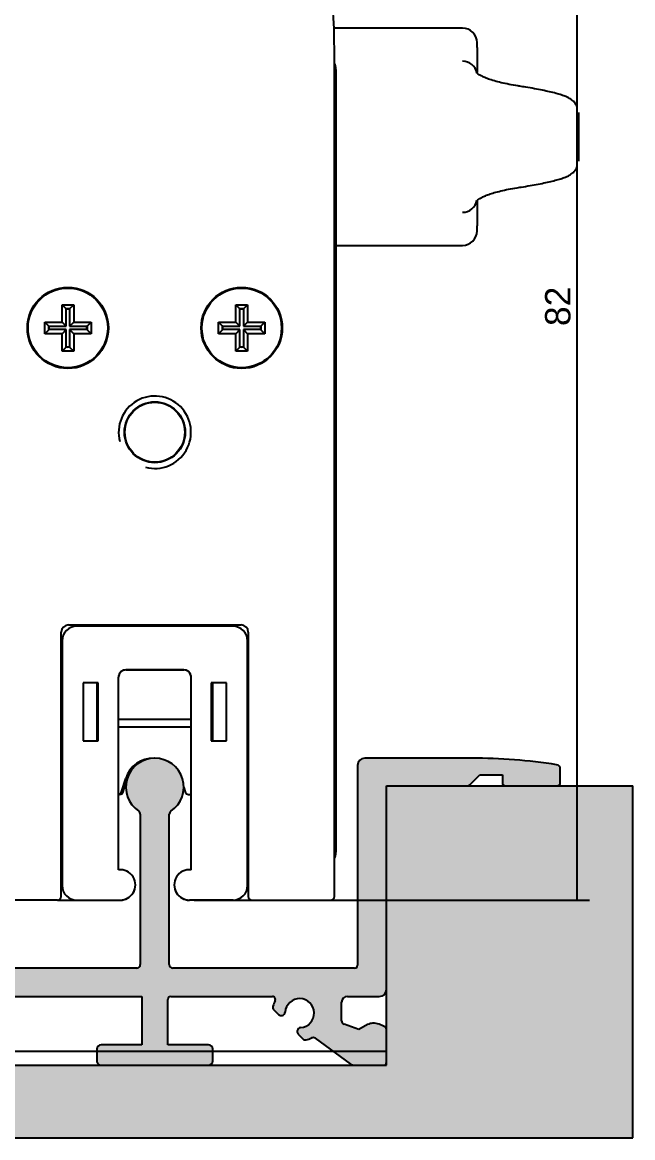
# Model space of a CAD drawing. Header units: millimetres. Extents: x -152 to 557, y 15 to 288.
# Drawn here: x 99 to 141.2, y 18.8 to 95.8 of the extents above; entities that cross this region are included whole.
import ezdxf
from ezdxf.enums import TextEntityAlignment as Align

# ---------------------------------------------------------------- set-up
doc = ezdxf.new("R2010")
doc.units = ezdxf.units.MM
doc.layers.add('Default', color=7, linetype='Continuous')
doc.layers.add('DV1_Default', color=7, linetype='Continuous')
doc.styles.add('SEACAD_Arial', font='arial.ttf')
doc.dimstyles.new('ISO', dxfattribs={"dimtxt": 1.75, "dimasz": 1.75, "dimexe": 0.875, "dimexo": 0, "dimgap": 0.4375, "dimtad": 1, "dimtxsty": 'SEACAD_Arial', "dimblk1": '_SE_FILLED', "dimblk2": '_SE_FILLED', "dimsah": 1, "dimcen": 0.875, "dimadec": 0, "dimazin": 0, "dimtfac": 0.5, "dimtdec": 3, "dimtmove": 0, "dimatfit": 3, "dimfxl": 1, "dimarcsym": 0})

# ---------------------------------------------------------------- blocks, each defined once
blk = doc.blocks.new('SE')
at = {"layer": 'DV1_Default', "linetype": 'Continuous'}
h = blk.add_hatch(color=7, dxfattribs=at)
edge = h.paths.add_edge_path()
edge.add_line((65.07547479923367, 25.1853045314073), (65.07547479922702, 28.53530453140729))
edge.add_line((65.07547479922702, 28.53530453140729), (85.27547479924395, 28.53530453144739))
edge.add_line((85.27547479924395, 28.53530453144739), (85.27547479925059, 25.18530453144741))
edge.add_line((85.27547479925059, 25.18530453144741), (82.47547479924046, 25.18530453144182))
edge.add_arc((82.47547479924107, 24.88530453144186), 0.299999999999967, 90.000000000114, 180.0000000001167)
edge.add_line((82.1754747992411, 24.88530453144125), (82.17547479924266, 24.08530453144123))
edge.add_arc((82.47547479924266, 24.08530453144184), 0.2999999999999952, 180.000000000116, 270.000000000114)
edge.add_line((82.47547479924323, 23.78530453144184), (89.8754747992032, 23.78530453145651))
edge.add_arc((89.87547479920264, 24.08530453145652), 0.2999999999999947, 270.000000000114, 360)
edge.add_line((90.17547479920263, 24.08530453145652), (90.17547479920106, 24.88530453145712))
edge.add_arc((89.87547479920103, 24.88530453145654), 0.2999999999999952, 1.119555e-10, 90.000000000114)
edge.add_line((89.87547479920043, 25.18530453145654), (87.07547479926086, 25.18530453145095))
edge.add_line((87.07547479926086, 25.18530453145095), (87.07547479925421, 28.53530453145095))
edge.add_line((87.07547479925422, 28.53530453145095), (107.2754747991333, 28.53530453149105))
edge.add_line((107.2754747991333, 28.53530453149105), (107.27547479914, 25.18530453149105))
edge.add_line((107.27547479914, 25.18530453149105), (104.4754747992004, 25.18530453148549))
edge.add_arc((104.475474799201, 24.88530453148548), 0.299999999999967, 90.00000000010857, 180.0000000001113)
edge.add_line((104.175474799201, 24.88530453148491), (104.1754747992026, 24.08530453148489))
edge.add_arc((104.4754747992026, 24.08530453148547), 0.299999999999967, 180.0000000001113, 270.0000000001112)
edge.add_line((104.4754747992032, 23.7853045314855), (111.875474799147, 23.78530453150015))
edge.add_arc((111.8754747991464, 24.08530453150015), 0.2999999999999947, 270.0000000001058, 360)
edge.add_line((112.1754747991464, 24.08530453150015), (112.1754747991448, 24.88530453150078))
edge.add_arc((111.8754747991448, 24.88530453150018), 0.2999999999999947, 1.167052e-10, 90.000000000114)
edge.add_line((111.8754747991442, 25.18530453150017), (109.0754747991442, 25.18530453149459))
edge.add_line((109.0754747991442, 25.18530453149459), (109.0754747991379, 28.33530453149458))
edge.add_arc((109.275474799138, 28.33530453149501), 0.2000000000000335, 90.00000000011812, 180.0000000001232, ccw=False)
edge.add_line((109.2754747991376, 28.53530453149504), (116.302642719261, 28.53530453150895))
edge.add_arc((116.3026427192614, 28.33530453150895), 0.2000000000000057, -26.896546298622127, 90.00000000011403, ccw=False)
edge.add_arc((118.1754747993721, 27.38530453166245), 1.900000000000044, 153.1034537013717, 166.007583012356)
edge.add_arc((116.5744340353253, 27.78426376750059), 0.2500000000000258, 166.0075830123752, 225.0000000001295)
edge.add_line((116.3976573400291, 27.60748707220354), (116.71364039307, 27.29150401916409))
edge.add_arc((116.890417088365, 27.46828071446233), 0.2499999999999893, 225.0000000005199, 277.500000000551)
edge.add_line((116.9230486364224, 27.22041949911921), (116.9612077901019, 27.22544324700676))
edge.add_arc((116.9285762420442, 27.4733044623499), 0.2500000000000464, 277.5000000006316, 355.9630409673069)
edge.add_arc((118.1754747994281, 27.38530453160644), 1.000000000086781, -85.96304097280768, 175.9630409730323, ccw=False)
edge.add_arc((118.2634747301765, 26.13840597422274), 0.2500000000000543, 94.03695903292956, 172.5000000000888)
edge.add_line((118.015613514833, 26.17103752227737), (118.0105897669455, 26.13287836859816))
edge.add_arc((118.258450982289, 26.10024682054353), 0.2500000000000108, 172.5000000000911, 225.0000000002931)
edge.add_line((118.0816742869933, 25.92347012524598), (118.3976573399203, 25.60748707232021))
edge.add_arc((118.5744340352166, 25.78426376761736), 0.2500000000001058, 225.0000000001486, 283.9924169878707)
edge.add_arc((118.1754747993721, 27.38530453166245), 1.899999999999993, 283.9924169878736, 295.4566124895406)
edge.add_arc((119.0996038949143, 25.4440458124876), 0.2500000000000662, 54.00000045345081, 115.4566124895349, ccw=False)
edge.add_line((119.2465502063868, 25.64630006224436), (121.6765580745677, 23.88079603200679))
edge.add_arc((121.9704506975125, 24.2853045315202), 0.4999999999999596, 234.0000004534562, 270.0000000001123)
edge.add_line((121.9704506975135, 23.78530453152024), (123.9754747993417, 23.78530453152416))
edge.add_arc((123.9754747993413, 23.98530453152417), 0.2000000000000057, 270.000000000114, 360)
edge.add_line((124.1754747993413, 23.98530453152417), (124.1754747993369, 26.22092168132405))
edge.add_arc((123.9254747993369, 26.22092168132355), 0.2500000000000002, 1.148053e-10, 55.94420227840437)
edge.add_arc((123.2254747993389, 25.1853059216493), 1.500000000673161, 55.94420227839911, 89.92197669090254)
edge.add_line((123.2275174441641, 26.68530453152253), (123.2123619232481, 26.68530453152275))
edge.add_arc((123.2123828937783, 25.98530453183687), 0.7000000000000128, 90.0017164612568, 120.0017164612133)
edge.add_line((122.8623647329239, 26.59151182894907), (122.2637806677298, 26.24589524760109))
edge.add_line((122.2637806677298, 26.24589524760109), (121.2399768013471, 26.61849464693309))
edge.add_arc((121.3254747993356, 26.85342036357552), 0.2499999999999989, 180.0000000001148, 250.0017164612756, ccw=False)
edge.add_line((121.0754747993356, 26.85342036357502), (121.0754747993331, 28.13530453151841))
edge.add_arc((121.4754747993331, 28.1353045315192), 0.3999999999999837, 90.00000000011403, 180.0000000001135, ccw=False)
edge.add_line((121.4754747993323, 28.53530453151919), (123.6754747993323, 28.53530453152358))
edge.add_arc((123.6754747993313, 29.03530453152359), 0.5000000000000004, 270.0000000001156, 360)
edge.add_line((124.1754747993313, 29.03530453152359), (124.1754747993034, 43.08530453152454))
edge.add_line((124.1754747993034, 43.08530453152454), (129.7926320868046, 43.08530453153569))
edge.add_arc((129.7926320868042, 43.2853045315357), 0.2000000000000057, 270.0000000001221, 315.0000000001252)
edge.add_line((129.9340534430418, 43.14388317529869), (130.625474799302, 43.83530453156167))
edge.add_line((130.625474799302, 43.83530453156167), (132.1754747993019, 43.83530453156474))
edge.add_line((132.175474799302, 43.83530453156474), (132.175474799303, 43.28530453154043))
edge.add_arc((132.375474799303, 43.28530453154082), 0.199999999999978, 180.000000000116, 270.0000000001221)
edge.add_line((132.3754747993034, 43.08530453154084), (135.9754747993034, 43.08530453154795))
edge.add_arc((135.975474799303, 43.28530453154796), 0.2000000000000057, 270.0000000001221, 360)
edge.add_line((136.175474799303, 43.28530453154796), (136.1754747993012, 44.23594465688756))
edge.add_arc((135.8754747993011, 44.23594465688696), 0.3000000000000225, 1.139911e-10, 81.13962252247396)
edge.add_arc((130.0754747993749, 7.029601159407372), 37.95570337215315, 81.13962252247981, 90.00000000011354)
edge.add_line((130.0754747992997, 44.98530453156054), (122.6754747991039, 44.9853045315458))
edge.add_arc((122.6754747991048, 44.48530453154579), 0.5000000000000004, 90.000000000114, 180.0000000001189)
edge.add_line((122.1754747991048, 44.48530453154476), (122.1754747991322, 30.68530453152059))
edge.add_arc((121.9754747991322, 30.6853045315202), 0.2000000000000057, 270.00000000011397, 360, ccw=False)
edge.add_line((121.9754747991326, 30.48530453152019), (109.4254747991346, 30.4853045314953))
edge.add_arc((109.4254747991341, 30.7353045314953), 0.2500000000000002, 180.0000000001335, 270.00000000011397, ccw=False)
edge.add_line((109.1754747991341, 30.73530453149472), (109.1754747991104, 41.11447583798473))
edge.add_arc((109.4254747991103, 41.11447583798522), 0.2499999999999447, 123.74898859548011, 180.0000000001107, ccw=False)
edge.add_arc((108.1754747991078, 42.98530453140553), 2.00000000002917, 303.7489885954686, 596.2510114048446)
edge.add_arc((106.9254747991155, 41.11447583797835), 0.2499999999999798, 1.1402789823478088e-10, 56.25101140483241, ccw=False)
edge.add_line((107.1754747991155, 41.11447583797885), (107.1754747991248, 30.73530453149083))
edge.add_arc((106.9254747991248, 30.73530453149032), 0.2500000000000002, 270.00000000011073, 360, ccw=False)
edge.add_line((106.9254747991253, 30.48530453149032), (87.42547479925847, 30.48530453145164))
edge.add_arc((87.42547479925798, 30.73530453145164), 0.2500000000000002, 180.0000000002451, 270.00000000011397, ccw=False)
edge.add_line((87.17547479925798, 30.73530453145057), (87.17547479921267, 41.11447583804287))
edge.add_arc((87.42547479921261, 41.11447583804337), 0.2499999999999439, 123.7489885955307, 180.0000000001139, ccw=False)
edge.add_arc((86.17547479921787, 42.98530453144888), 2.000000000012552, 303.748988595513, 596.2510114045601)
edge.add_arc((84.92547479922558, 41.11447583804171), 0.2499999999999421, 1.1402789823478088e-10, 56.25101140456229, ccw=False)
edge.add_line((85.17547479922555, 41.1144758380422), (85.17547479923503, 30.73530453144718))
edge.add_arc((84.92547479923503, 30.73530453144668), 0.2500000000000002, 270.00000000011397, 360, ccw=False)
edge.add_line((84.92547479923553, 30.48530453144668), (65.42547479922379, 30.48530453140799))
edge.add_arc((65.4254747992233, 30.73530453140799), 0.2500000000000002, 180.0000000001303, 270.00000000011073, ccw=False)
edge.add_line((65.1754747992233, 30.73530453140742), (65.17547479920097, 41.11447583799104))
edge.add_arc((65.42547479920097, 41.11447583799152), 0.2500000000000141, 123.7489885955876, 180.0000000001107, ccw=False)
edge.add_arc((64.1754747991979, 42.98530453140553), 2.000000000024185, 303.7489885955693, 596.2510114046405)
edge.add_arc((62.92547479920171, 41.11447583798693), 0.2499999999999682, 1.1402789823478088e-10, 56.251011404631925, ccw=False)
edge.add_line((63.17547479920167, 41.11447583798743), (63.17547479922191, 30.73530453140354))
edge.add_arc((62.92547479922191, 30.73530453140304), 0.2500000000000002, 270.00000000011073, 360, ccw=False)
edge.add_line((62.92547479922239, 30.48530453140304), (50.37547479922272, 30.48530453137814))
edge.add_arc((50.37547479922232, 30.68530453137815), 0.2000000000000057, 180.000000000115, 270.00000000011397, ccw=False)
edge.add_line((50.17547479922231, 30.68530453137775), (50.17547479919489, 44.48530453140195))
edge.add_arc((49.67547479919489, 44.48530453140096), 0.5000000000000004, 1.123626e-10, 90.000000000114)
edge.add_line((49.67547479919389, 44.98530453140096), (42.27547479919973, 44.98530453138626))
edge.add_arc((42.27547479927504, 7.029601159233179), 37.9557033721531, 90.00000000011367, 98.86037747774758)
edge.add_arc((36.4754747992012, 44.23594465668977), 0.2999999999999053, 98.86037747775741, 180.0000000001126)
edge.add_line((36.1754747992013, 44.23594465668918), (36.17547479920312, 43.28530453134997))
edge.add_arc((36.37547479920312, 43.28530453135038), 0.2000000000000057, 180.000000000116, 270.0000000001079)
edge.add_line((36.3754747992035, 43.08530453135037), (39.97547479920348, 43.08530453135742))
edge.add_arc((39.97547479920308, 43.28530453135751), 0.2000000000000057, 270.000000000114, 360)
edge.add_line((40.17547479920309, 43.28530453135751), (40.175474799202, 43.83530453138222))
edge.add_line((40.175474799202, 43.83530453138222), (41.72547479920188, 43.8353045313853))
edge.add_line((41.72547479920188, 43.8353045313853), (42.41689615546486, 43.14388317512506))
edge.add_arc((42.55831751170197, 43.28530453136263), 0.2000000000000518, 225.0000000000921, 270.000000000114)
edge.add_line((42.55831751170238, 43.08530453136257), (48.17547479920347, 43.08530453137379))
edge.add_line((48.17547479920347, 43.08530453137379), (48.17547479923135, 29.03530453137379))
edge.add_arc((48.67547479923135, 29.03530453137479), 0.5000000000000004, 180.0000000001144, 270.0000000001132)
edge.add_line((48.67547479923233, 28.53530453137479), (50.87547479923237, 28.53530453137913))
edge.add_arc((50.87547479923316, 28.13530453137913), 0.3999999999999837, 1.1550582712516189e-10, 90.000000000113, ccw=False)
edge.add_line((51.27547479923314, 28.13530453137994), (51.27547479923572, 26.85342036343655))
edge.add_arc((51.02547479923566, 26.85342036343605), 0.2500000000000765, 289.99828353896913, 360, ccw=False)
edge.add_line((51.11097279722517, 26.61849464679391), (50.08716893084387, 26.2458952474579))
edge.add_line((50.08716893084387, 26.2458952474579), (49.48858486564848, 26.59151182880352))
edge.add_arc((49.13856670479641, 25.98530453168989), 0.7000000000000419, 59.99828353901233, 89.99828353897063)
edge.add_line((49.13858767532393, 26.68530453137582), (49.12343215440789, 26.68530453137548))
edge.add_arc((49.12547479923898, 25.18530592150228), 1.500000000673153, 90.07802330932277, 124.055797721826)
edge.add_arc((48.42547479923696, 26.22092168117376), 0.2500000000000375, 124.0557977218255, 180.000000000114)
edge.add_line((48.17547479923692, 26.22092168117327), (48.17547479924136, 23.98530453137382))
edge.add_arc((48.37547479924142, 23.98530453137421), 0.2000000000000057, 180.0000000001191, 270.0000000001058)
edge.add_line((48.37547479924179, 23.7853045313742), (50.38049890106996, 23.78530453137816))
edge.add_arc((50.38049890106898, 24.28530453137817), 0.5000000000000004, 270.0000000001132, 305.9999995467775)
edge.add_line((50.67439152401546, 23.88079603186594), (53.10439939218947, 25.64630006211313))
edge.add_arc((53.25134570366267, 25.44404581235699), 0.2500000000000089, 64.54338751068929, 125.9999995467586, ccw=False)
edge.add_arc((54.17547479915374, 27.38530453141489), 1.899999999872432, 244.5433875103057, 256.0075830127452)
edge.add_arc((53.77651556335901, 25.78426376748881), 0.2500000000000628, 256.0075830123666, 315.0000000000973)
edge.add_line((53.95329225865598, 25.60748707219243), (54.26927531158172, 25.92347012511938))
edge.add_arc((54.0924986162854, 26.10024682041623), 0.2499999999999279, 314.9999999999142, 367.5000000001398)
edge.add_line((54.3403598316287, 26.13287836847184), (54.33533608374105, 26.17103752215104))
edge.add_arc((54.08747486839771, 26.13840597409539), 0.2499999999999676, 7.500000000150929, 85.96304096730417)
edge.add_arc((54.17547479923472, 27.3853045313858), 1.000000000000131, 4.036959032926802, 265.96304096730756, ccw=False)
edge.add_arc((55.42237335652477, 27.47330446222787), 0.2500000000000801, 184.0369590329225, 262.4999999994649)
edge.add_line((55.38974180846743, 27.22544324688464), (55.42790096214735, 27.22041949899717))
edge.add_arc((55.46053251020388, 27.46828071434043), 0.2500000000000164, 262.4999999996485, 314.9999999997087)
edge.add_line((55.63730920549963, 27.29150401904288), (55.95329225853929, 27.60748707208375))
edge.add_arc((55.77651556324233, 27.78426376737998), 0.24999999999995, 315.0000000001174, 373.9924169878512)
edge.add_arc((54.17547479918122, 27.3853045315296), 1.900000000016846, 13.99241698792788, 26.89654629879649)
edge.add_arc((56.04830687930406, 28.33530453138941), 0.1999999999999844, 90.00000000011403, 206.8965462988543, ccw=False)
edge.add_line((56.04830687930367, 28.5353045313894), (63.07547479922643, 28.53530453140336))
edge.add_arc((63.07547479922687, 28.33530453140335), 0.2000000000000057, 1.1522161003085785e-10, 90.0000000001242, ccw=False)
edge.add_line((63.27547479922688, 28.33530453140375), (63.27547479923309, 25.18530453140373))
edge.add_line((63.27547479923309, 25.18530453140373), (60.47547479923308, 25.18530453139817))
edge.add_arc((60.47547479923367, 24.8853045313982), 0.299999999999967, 90.000000000114, 180.0000000001113)
edge.add_line((60.1754747992337, 24.88530453139762), (60.17547479923529, 24.0853045313976))
edge.add_arc((60.47547479923526, 24.08530453139818), 0.299999999999967, 180.0000000001113, 270.0000000001126)
edge.add_line((60.47547479923585, 23.78530453139821), (67.87547479924325, 23.78530453141287))
edge.add_arc((67.87547479924267, 24.08530453141286), 0.2999999999999947, 270.0000000001112, 360)
edge.add_line((68.17547479924266, 24.08530453141286), (68.1754747992411, 24.88530453141349))
edge.add_arc((67.87547479924106, 24.88530453141288), 0.3000000000000225, 1.167052e-10, 90.000000000114)
edge.add_line((67.87547479924046, 25.18530453141291), (65.07547479923366, 25.1853045314073))
blk.add_hatch(color=7, dxfattribs=at).paths.add_polyline_path([(31.17547479920352, 43.08530453133986), (31.17547479925335, 18.78530453134003), (141.1754747993515, 18.78530453155833), (141.1754747993034, 43.08530453155827), (124.1754747993034, 43.08530453152454), (124.1754747993418, 23.78530453152455), (48.17547479924175, 23.78530453137379), (48.17547479920347, 43.08530453137379)])
at = {"layer": 'DV1_Default', "color": 7, "linetype": 'Continuous'}
for p, q in [((129.4254747991, 95.3853045315), (120.5479293419, 95.3853045315)), ((130.4254747991, 94.0448910751), (130.4254747991, 94.3853045315)), ((130.4254747991, 94.0448910751), (130.4254747991, 92.31327020879999)), ((120.5754748012, 35.435304532), (120.5754748012, 93.83167839379999)), ((120.6754748012, 92.5313110304), (120.6754748012, 38.485304532)), ((137.4254747991, 89.557793437), (137.4254747991, 89.4178480558)), ((137.4254747991, 89.4178480558), (137.4254747991, 87.9184205011)), ((137.4254747991, 87.9184205011), (137.4254747991, 87.8493656308)), ((137.4254747991, 87.8493656308), (137.4254747991, 86.34993742540001)), ((137.4254747991, 86.34993742540001), (137.4254747991, 86.2100737618)), ((130.4254747991, 83.47114874520001), (130.4254747991, 81.7253372592)), ((130.4254747991, 81.3853045315), (130.4254747991, 81.7253412669)), ((120.6754748012, 80.3853045315), (129.4254747991, 80.3853045315)), ((102.0550364425, 76.0057428887), (101.7754747999, 76.2853045314)), ((101.7754747999, 76.2853045314), (102.5754747999, 76.2853045314)), ((101.7754747999, 75.0853045314), (101.7754747999, 76.2853045314)), ((102.2959131572, 76.0057428887), (102.5754747999, 76.2853045314)), ((102.5754747999, 76.2853045314), (102.5754747999, 75.0853045314)), ((114.0550364425, 76.0057428887), (113.7754747999, 76.2853045314)), ((113.7754747999, 76.2853045314), (114.5754747999, 76.2853045314)), ((113.7754747999, 75.0853045314), (113.7754747999, 76.2853045314)), ((114.2959131572, 76.0057428887), (114.5754747999, 76.2853045314)), ((114.5754747999, 76.2853045314), (114.5754747999, 75.0853045314)), ((102.0550364425, 76.0057428887), (102.057597969, 75.9953324864)), ((102.057597969, 74.8031813623), (102.057597969, 75.9953324864)), ((102.2933516307, 75.9953324864), (102.2959131572, 76.0057428887)), ((102.2933516307, 75.9953324864), (102.2933516307, 74.8031813623)), ((114.0550364425, 76.0057428887), (114.057597969, 75.9953324864)), ((114.057597969, 74.8031813623), (114.057597969, 75.9953324864)), ((114.2933516307, 75.9953324864), (114.2959131572, 76.0057428887)), ((114.2933516307, 75.9953324864), (114.2933516307, 74.8031813623)), ((100.8550364425, 74.8057428887), (100.5754747999, 75.0853045314)), ((100.5754747999, 74.2853045314), (100.5754747999, 75.0853045314)), ((100.5754747999, 75.0853045314), (101.7754747999, 75.0853045314)), ((100.8654468449, 74.8031813623), (100.8550364425, 74.8057428887)), ((100.8654468449, 74.8031813623), (102.057597969, 74.8031813623)), ((102.057597969, 74.8031813623), (101.7754747999, 75.0853045314)), ((102.2933516307, 74.8031813623), (102.5754747999, 75.0853045314)), ((102.2933516307, 74.8031813623), (103.4855027548, 74.8031813623)), ((102.5754747999, 75.0853045314), (103.7754747999, 75.0853045314)), ((103.4959131572, 74.8057428887), (103.4855027548, 74.8031813623)), ((103.4959131572, 74.8057428887), (103.7754747999, 75.0853045314)), ((103.7754747999, 75.0853045314), (103.7754747999, 74.2853045314)), ((112.8550364425, 74.8057428887), (112.5754747999, 75.0853045314)), ((112.5754747999, 74.2853045314), (112.5754747999, 75.0853045314)), ((112.5754747999, 75.0853045314), (113.7754747999, 75.0853045314)), ((112.8654468449, 74.8031813623), (112.8550364425, 74.8057428887)), ((112.8654468449, 74.8031813623), (114.057597969, 74.8031813623)), ((114.057597969, 74.8031813623), (113.7754747999, 75.0853045314)), ((114.2933516307, 74.8031813623), (114.5754747999, 75.0853045314)), ((114.2933516307, 74.8031813623), (115.4855027548, 74.8031813623)), ((114.5754747999, 75.0853045314), (115.7754747999, 75.0853045314)), ((115.4959131572, 74.8057428887), (115.4855027548, 74.8031813623)), ((115.4959131572, 74.8057428887), (115.7754747999, 75.0853045314)), ((115.7754747999, 75.0853045314), (115.7754747999, 74.2853045314)), ((100.8550364425, 74.5648661741), (100.5754747999, 74.2853045314)), ((101.7754747999, 74.2853045314), (100.5754747999, 74.2853045314)), ((100.8550364425, 74.5648661741), (100.8654468449, 74.5674277005)), ((102.057597969, 74.5674277005), (100.8654468449, 74.5674277005)), ((102.057597969, 74.5674277005), (101.7754747999, 74.2853045314)), ((101.7754747999, 73.0853045314), (101.7754747999, 74.2853045314)), ((102.057597969, 73.3752765764), (102.057597969, 74.5674277005)), ((103.4855027548, 74.5674277005), (102.2933516307, 74.5674277005)), ((102.2933516307, 74.5674277005), (102.5754747999, 74.2853045314)), ((102.2933516307, 74.5674277005), (102.2933516307, 73.3752765764)), ((103.7754747999, 74.2853045314), (102.5754747999, 74.2853045314)), ((102.5754747999, 74.2853045314), (102.5754747999, 73.0853045314)), ((103.4855027548, 74.5674277005), (103.4959131572, 74.5648661741)), ((103.4959131572, 74.5648661741), (103.7754747999, 74.2853045314)), ((112.8550364425, 74.5648661741), (112.5754747999, 74.2853045314)), ((113.7754747999, 74.2853045314), (112.5754747999, 74.2853045314)), ((112.8550364425, 74.5648661741), (112.8654468449, 74.5674277005)), ((114.057597969, 74.5674277005), (112.8654468449, 74.5674277005)), ((114.057597969, 74.5674277005), (113.7754747999, 74.2853045314)), ((113.7754747999, 73.0853045314), (113.7754747999, 74.2853045314)), ((114.057597969, 73.3752765764), (114.057597969, 74.5674277005)), ((115.4855027548, 74.5674277005), (114.2933516307, 74.5674277005)), ((114.2933516307, 74.5674277005), (114.5754747999, 74.2853045314)), ((114.2933516307, 74.5674277005), (114.2933516307, 73.3752765764)), ((115.7754747999, 74.2853045314), (114.5754747999, 74.2853045314)), ((114.5754747999, 74.2853045314), (114.5754747999, 73.0853045314)), ((115.4855027548, 74.5674277005), (115.4959131572, 74.5648661741)), ((115.4959131572, 74.5648661741), (115.7754747999, 74.2853045314)), ((102.0550364425, 73.3648661741), (101.7754747999, 73.0853045314)), ((102.057597969, 73.3752765764), (102.0550364425, 73.3648661741)), ((102.2959131572, 73.3648661741), (102.2933516307, 73.3752765764)), ((102.2959131572, 73.3648661741), (102.5754747999, 73.0853045314)), ((114.0550364425, 73.3648661741), (113.7754747999, 73.0853045314)), ((114.057597969, 73.3752765764), (114.0550364425, 73.3648661741)), ((114.2959131572, 73.3648661741), (114.2933516307, 73.3752765764)), ((114.2959131572, 73.3648661741), (114.5754747999, 73.0853045314)), ((102.5754747999, 73.0853045314), (101.7754747999, 73.0853045314)), ((114.5754747999, 73.0853045314), (113.7754747999, 73.0853045314)), ((102.2154747999, 54.1853045314), (114.1318371375, 54.1853045314)), ((113.5754747991, 54.0879075624), (102.7754747991, 54.0879075624)), ((101.7154747999, 35.435304532), (101.7154747999, 53.6853045314)), ((114.6318371375, 53.6853045314), (114.6318371375, 35.435304532)), ((101.7754747991, 53.0879075624), (101.7754747991, 36.1879075624)), ((114.5754747991, 36.1879075624), (114.5754747991, 53.0879075624)), ((110.1754747991, 51.0879075624), (106.1754747991, 51.0879075624)), ((106.1754747999, 51.08530453140001), (110.1754747999, 51.08530453140001)), ((104.2754747991, 50.1879075625), (103.2228335141, 50.1879075625)), ((103.2228335141, 50.1879075625), (103.2228335141, 46.1879075625)), ((104.1754747999, 50.1879075625), (104.1754747999, 46.1879075625)), ((104.2754747991, 46.1879075625), (104.2754747991, 50.1879075625)), ((105.6754747991, 37.2825312897), (105.6754747991, 50.5879075624)), ((110.6754747991, 37.2825312897), (110.6754747991, 50.5879075624)), ((112.0754747991, 50.1879075625), (112.0754747991, 46.1879075625)), ((113.1281160841, 50.1879075625), (112.0754747991, 50.1879075625)), ((112.1754747999, 46.1879075625), (112.1754747999, 50.1879075625)), ((113.1281160841, 46.1879075625), (113.1281160841, 50.1879075625)), ((105.6754747991, 47.6853045314), (110.6754747991, 47.6853045314)), ((105.6754747991, 47.1512261776), (110.6754747991, 47.1512261776)), ((103.2228335141, 46.1879075625), (104.2754747991, 46.1879075625)), ((112.0754747991, 46.1879075625), (113.1281160841, 46.1879075625)), ((130.0754747993, 44.9853045316), (122.6754747991, 44.9853045315)), ((122.1754747991, 44.4853045315), (122.1754747991, 30.6853045315)), ((136.1754747993, 43.2853045315), (136.1754747993, 44.2359446569)), ((105.8801364869, 42.6610598807), (106.1657065315, 43.5792617374)), ((105.9801364866, 42.6610598807), (106.2657065311, 43.5792617374)), ((129.934053443, 43.1438831753), (130.6254747993, 43.83530453159999)), ((130.6254747993, 43.83530453159999), (132.1754747993, 43.83530453159999)), ((132.1754747993, 43.83530453159999), (132.1754747993, 43.2853045315)), ((105.6754747999, 42.4853045314), (105.7414154531, 42.4853045314)), ((110.1753986231, 42.9678489243), (110.270813112, 42.6610598807)), ((110.5095341455, 42.4853045314), (110.6754747991, 42.4853045314)), ((124.1754747993, 43.08530453149999), (141.1754747993, 43.08530453159999)), ((124.1754747993, 23.7853045315), (124.1754747993, 43.08530453149999)), ((132.3754747993, 43.08530453149999), (135.9754747993, 43.08530453149999)), ((141.1754747994, 18.7853045316), (141.1754747993, 43.08530453159999)), ((107.1754747991, 41.114475838), (107.1754747991, 30.7353045315)), ((109.1754747991, 30.7353045315), (109.1754747991, 41.114475838)), ((106.6755324163, 35.6871136177), (106.6754740093, 35.6870188344)), ((106.6755324163, 35.68451058679999), (106.6754740143, 35.6844158004)), ((109.675417182, 35.6871136177), (109.6754755839, 35.6870188313)), ((109.675417182, 35.68451058679999), (109.6754755839, 35.6844158004)), ((101.4654747999, 35.185304532), (98.32547479969999, 35.185304532)), ((101.4654747999, 35.185304532), (105.4254747999, 35.185304532)), ((102.7754747991, 35.1879075624), (105.7815939225, 35.1879075624)), ((105.4254748004, 35.1853045314), (105.7815939226, 35.1853045314)), ((113.5754747991, 35.1879075624), (110.5693556757, 35.1879075624)), ((110.9254748004, 35.1853045314), (110.5693556757, 35.1853045314)), ((110.9254747999, 35.185304532), (114.8818371375, 35.185304532)), ((114.8818371375, 35.185304532), (120.3254748012, 35.185304532)), ((106.9254747991, 30.4853045315), (87.4254747993, 30.4853045315)), ((121.9754747991, 30.4853045315), (109.4254747991, 30.4853045315)), ((87.0754747993, 28.5353045315), (107.2754747991, 28.5353045315)), ((107.2754747991, 28.5353045315), (107.2754747991, 25.1853045315)), ((109.2754747991, 28.5353045315), (116.3026427193, 28.5353045315)), ((121.4754747993, 28.5353045315), (123.6754747993, 28.5353045315)), ((109.0754747991, 25.1853045315), (109.0754747991, 28.3353045315)), ((121.0754747993, 26.8534203636), (121.0754747993, 28.1353045315)), ((116.39765734, 27.6074870722), (116.7136403931, 27.2915040192)), ((116.9230486364, 27.2204194991), (116.9612077901, 27.225443247)), ((122.2637806677, 26.2458952476), (121.2399768013, 26.6184946469)), ((122.8623647329, 26.5915118289), (122.2637806677, 26.2458952476)), ((123.2275174442, 26.6853045315), (123.2123619232, 26.6853045315)), ((124.1754747993, 23.9853045315), (124.1754747993, 26.2209216813)), ((118.0156135148, 26.1710375223), (118.0105897669, 26.1328783686)), ((118.081674287, 25.9234701252), (118.3976573399, 25.6074870723)), ((119.2465502064, 25.6463000622), (121.6765580746, 23.880796032)), ((104.1754747992, 24.8853045315), (104.1754747992, 24.0853045315)), ((107.2754747991, 25.1853045315), (104.4754747992, 25.1853045315)), ((111.8754747991, 25.1853045315), (109.0754747991, 25.1853045315)), ((112.1754747991, 24.0853045315), (112.1754747991, 24.8853045315)), ((48.1754747992, 23.7853045314), (124.1754747993, 23.7853045315)), ((121.9704506975, 23.7853045315), (123.9754747993, 23.7853045315)), ((31.1754747993, 18.7853045313), (141.1754747994, 18.7853045316))]:
    blk.add_line(p, q, dxfattribs=at)
for centre, radius in [((102.1754747999, 74.6853045314), 2.80000000000018), ((102.1754747999, 74.6853045314), 2.75), ((114.1754747999, 74.6853045314), 2.80000000000018), ((114.1754747999, 74.6853045314), 2.75), ((108.1754747999, 67.4853045314), 2.099999999999909), ((108.1754747991, 67.4853045314), 2.067)]:
    blk.add_circle(centre, radius, dxfattribs=at)
for centre, radius, start, end in [((70.7294065169, 93.724975515), 49.84618249076379, 0.1226498998, 27.7290493726), ((129.4254747991, 94.3853045315), 1.000000000000008, 0, 90), ((119.6754748012, 92.5313110304), 1.000000000000001, 0, 25.8419327632), ((129.4466217963, 92.1142484411), 0.9789637933986088, 9.885872705299999, 91.23776583229998), ((129.4466011894, 83.6551363981), 0.978984124824978, 268.763466188, 350.1944877133999), ((129.4254747991, 81.3853045315), 1.000000000000001, 270, 0), ((102.1754747999, 80.2999143553), 4.295860098107038, 268.3934500373, 271.6065499627), ((102.1754747999, 74.6853045314), 1.315320565519103, 84.85834978840002, 95.1416502116), ((114.1754747999, 80.2999143553), 4.295860098107038, 268.3934500373, 271.6065499627), ((114.1754747999, 74.6853045314), 1.315320565519103, 84.85834978840002, 95.1416502116), ((96.5608649759, 74.6853045314), 4.295860098114656, 358.3934500373001, 1.6065499627), ((102.1754747999, 74.6853045314), 1.315320565519103, 174.8583497884, 185.1416502116), ((102.1754747999, 74.6853045314), 1.315320565519102, 354.8583497883999, 5.1416502116), ((107.7900846238, 74.6853045314), 4.295860098114249, 178.3934500373, 181.6065499627), ((108.5608649759, 74.6853045314), 4.295860098114656, 358.3934500373001, 1.6065499627), ((114.1754747999, 74.6853045314), 1.315320565519103, 174.8583497884, 185.1416502116), ((114.1754747999, 74.6853045314), 1.315320565519102, 354.8583497883999, 5.1416502116), ((119.7900846238, 74.6853045314), 4.295860098114249, 178.3934500373, 181.6065499627), ((102.1754747999, 69.0706947075), 4.295860098114255, 88.3934500373, 91.60654996270002), ((102.1754747999, 74.6853045314), 1.315320565519103, 264.8583497884, 275.1416502116), ((114.1754747999, 69.0706947075), 4.295860098114255, 88.3934500373, 91.60654996270002), ((114.1754747999, 74.6853045314), 1.315320565519103, 264.8583497884, 275.1416502116), ((108.1754747991, 67.4853045314), 2.5, 255, 195), ((102.2154747999, 53.6853045314), 0.499999999999997, 90, 180), ((102.7754747991, 53.0879075624), 1.000000000000001, 90, 180), ((113.5754747991, 53.0879075624), 1.000000000000001, 0, 90), ((114.1318371375, 53.6853045314), 0.5000000000000004, 0, 90), ((106.1754747991, 50.5879075624), 0.5000000000000004, 90, 180), ((106.1754747999, 50.58530453140001), 0.5000000000000003, 90, 168.463040956), ((110.1754747991, 50.5879075624), 0.5000000000000004, 0, 90), ((110.1754747999, 50.58530453140001), 0.5000000000000004, 11.536959044, 90), ((105.4406278771, 50.7353045315), 0.2500000000000002, 345.6509235211, 348.463040956), ((110.9103217227, 50.7353045315), 0.2500000000000015, 191.536959044, 194.3490720994), ((108.0754747995, 42.9853045314), 1.999999999999998, 88.56745626230001, 162.7237789338), ((108.1754747991, 42.9853045314), 2.00000000002917, 303.7489885955, 236.2510114048), ((122.6754747991, 44.4853045315), 0.5000000000000004, 90.00000000009999, 180.0000000001), ((130.0754747994, 7.0296011594), 37.95570337215315, 81.1396225225, 90.00000000009999), ((135.8754747993, 44.2359446569), 0.3000000000000225, 1e-10, 81.1396225225), ((129.7926320868, 43.2853045315), 0.2000000000000057, 270.0000000001, 315.0000000001), ((132.3754747993, 43.2853045315), 0.199999999999978, 180.0000000001, 270.0000000001), ((135.9754747993, 43.2853045315), 0.2000000000000057, 270.0000000001, 0), ((105.6414154534, 42.7353045314), 0.2500000000000002, 277.830177817, 342.7237789338), ((105.7414154531, 42.7353045314), 0.2500000000000002, 270, 342.7237789338), ((110.5095341455, 42.7353045314), 0.2499999999999985, 197.2762210662, 270), ((106.9254747991, 41.114475838), 0.2499999999999798, 1e-10, 56.2510114048), ((109.4254747991, 41.114475838), 0.2499999999999447, 123.7489885955, 180.0000000001), ((119.6754748012, 38.485304532), 1.000000000000008, 334.1580672368, 0), ((105.7815939225, 36.2379075624), 1.049999999999998, 328.360991595, 95.8005491073), ((110.5693556757, 36.2379075624), 1.049999999999999, 84.1994508929, 211.6390084049), ((105.7815939226, 36.2353045314), 1.049999999999999, 328.3609915950999, 0.0708262149), ((110.5693556757, 36.2353045314), 1.050000000000001, 179.9289966109, 211.639008405), ((101.4654747999, 35.435304532), 0.2500000000000002, 270, 0), ((102.7754747991, 36.1879075624), 1.000000000000001, 180, 270), ((105.7815939225, 36.2379075624), 1.049999999999999, 270, 328.3549163898), ((105.7815939226, 36.2353045314), 1.050000005902496, 270, 328.3549163902), ((110.5693556757, 36.2379075624), 1.050000000000002, 211.6450836098, 270), ((110.5693556757, 36.2353045314), 1.050000005902499, 211.6450836101, 270), ((113.5754747991, 36.1879075624), 1.000000000000001, 270, 0), ((114.8818371375, 35.435304532), 0.2500000000000002, 180, 270), ((120.3254748012, 35.435304532), 0.2500000000000002, 270, 0), ((105.4254747999, 35.435304532), 0.2499999999999863, 270, 278.2753198778), ((110.9254747999, 35.435304532), 0.2500000000000002, 261.7246801222, 270), ((106.9254747991, 30.7353045315), 0.2500000000000002, 270.0000000001, 0), ((109.4254747991, 30.7353045315), 0.2500000000000002, 180.0000000001, 270.0000000001), ((121.9754747991, 30.6853045315), 0.2000000000000057, 270.0000000001, 0), ((109.2754747991, 28.3353045315), 0.2000000000000335, 90.00000000009999, 180.0000000001), ((116.3026427193, 28.3353045315), 0.2000000000000057, 333.1034537014, 90.00000000009999), ((121.4754747993, 28.1353045315), 0.3999999999999837, 90.00000000009999, 180.0000000001), ((123.6754747993, 29.0353045315), 0.5000000000000004, 270.0000000001, 0), ((116.5744340353, 27.7842637675), 0.2500000000000258, 166.0075830124, 225.0000000001), ((118.1754747994, 27.3853045317), 1.900000000000044, 153.1034537014, 166.0075830124), ((118.1754747994, 27.3853045316), 1.000000000086781, 274.0369590272, 175.963040973), ((116.8904170884, 27.4682807145), 0.2499999999999893, 225.0000000005, 277.5000000006), ((116.928576242, 27.4733044623), 0.2500000000000464, 277.5000000006, 355.9630409673001), ((118.2634747302, 26.1384059742), 0.2500000000000543, 94.03695903290001, 172.5000000001), ((121.3254747993, 26.8534203636), 0.2499999999999989, 180.0000000001, 250.0017164613), ((123.2123828938, 25.9853045318), 0.7000000000000128, 90.00171646129999, 120.0017164612), ((123.2254747993, 25.1853059216), 1.500000000673161, 55.9442022784, 89.92197669089998), ((123.9254747993, 26.2209216813), 0.2500000000000002, 1e-10, 55.9442022784), ((118.2584509823, 26.1002468205), 0.2500000000000108, 172.5000000001, 225.0000000003), ((118.5744340352, 25.7842637676), 0.2500000000001058, 225.0000000001, 283.9924169879), ((118.1754747994, 27.3853045317), 1.899999999999993, 283.9924169879, 295.4566124895), ((119.0996038949, 25.4440458125), 0.2500000000000662, 54.00000045350001, 115.4566124895), ((104.4754747992, 24.8853045315), 0.299999999999967, 90.00000000009999, 180.0000000001), ((111.8754747991, 24.8853045315), 0.2999999999999947, 1e-10, 90.00000000009999), ((104.4754747992, 24.0853045315), 0.299999999999967, 180.0000000001, 270.0000000001), ((111.8754747991, 24.0853045315), 0.2999999999999947, 270.0000000001, 0), ((121.9704506975, 24.2853045315), 0.4999999999999596, 234.0000004535, 270.0000000001), ((123.9754747993, 23.9853045315), 0.2000000000000057, 270.0000000001, 0)]:
    blk.add_arc(centre, radius, start, end, dxfattribs=at)
for centre, major_axis, ratio, start_param, end_param in [((133.2190092068, 90.38209591649999), (-0.1490878957238692, -0.9888239476012473), 0.702477413, 3.124163661822892, 3.153883215551715), ((133.2190092068, 85.3862540093), (-0.149001727069116, 0.9888369356624157), 0.7024820866, 3.133265679289372, 3.161442589770486)]:
    blk.add_ellipse(centre, major_axis=major_axis, ratio=ratio, start_param=start_param, end_param=end_param, dxfattribs=at)
for points, knots in [([(133.3814661972834, 91.37478006310086), (133.3325559862543, 91.3817596872643), (133.0824575107618, 91.41756235026106), (132.6334871496969, 91.49994699432878), (132.0913833195959, 91.61492500969324), (131.6146249498356, 91.73982044112579), (131.2133235100064, 91.86877148320845), (130.8922673163046, 91.9973390618746), (130.6553046225671, 92.11763304803901), (130.5015718930651, 92.21992177973722), (130.4268257394635, 92.28853236349079), (130.4091568905882, 92.31373935124321), (130.4081075497848, 92.31566845533642), (130.4081769513262, 92.31557692918709)], [0, 0, 0, 0, 0.0229104589398327, 0.1368522796574276, 0.2505234629398171, 0.3630374691040879, 0.4734509979117917, 0.5807681861023379, 0.6840811366921309, 0.7828451156494967, 0.8774071247281384, 0.9722421898328056, 1, 1, 1, 1]), ([(137.3434909329117, 89.95598265194451), (137.3185259004207, 90.0164860628161), (137.2570437666596, 90.136450549463), (137.1407107193571, 90.2852271064274), (137.0138223884463, 90.40337795845899), (136.8823087031785, 90.4973423846982), (136.7340419765648, 90.58109701186036), (136.530307117358, 90.67302549387158), (136.2580219864034, 90.77000124766946), (135.8841219293707, 90.87926640441698), (135.4520821801277, 90.98703040538736), (134.9517649602699, 91.09607051186352), (134.4039593671204, 91.20159458731504), (133.8608897052402, 91.29601645177424), (133.5192306449277, 91.34743320621928), (133.3597176851312, 91.3713190470517)], [0, 0, 0, 0, 0.0288652734388535, 0.062598938521542, 0.0983047220098706, 0.139095988056843, 0.1900900771736613, 0.2610390902845648, 0.378489815062262, 0.4876818421631816, 0.6034138651267197, 0.7139378737530074, 0.8224627403962621, 0.9299959897293376, 1, 1, 1, 1]), ([(133.3621117240998, 84.39685301136008), (133.4015152374551, 84.40249935127616), (133.6470902791347, 84.43773048845027), (134.0999133459327, 84.51331816916934), (134.6657564824761, 84.61536460659444), (135.1796452246952, 84.72025301017895), (135.6359327540794, 84.82526573199368), (136.0358599475496, 84.93088351736647), (136.3882290810556, 85.04130130795313), (136.6558415458437, 85.14639382924155), (136.8684988823637, 85.25904254709948), (137.0330034703346, 85.37982550892774), (137.1672015409649, 85.51098753609892), (137.2776205252346, 85.6651743998282), (137.3290443993307, 85.7767833591537), (137.3459381325698, 85.81970738858149)], [0, 0, 0, 0, 0.0167988569479437, 0.1220888959641618, 0.228175800797442, 0.3350786982561632, 0.4429708728650071, 0.5524334592374218, 0.665189000858361, 0.7869365433355328, 0.8647428640678512, 0.9057713591389042, 0.9436219196925976, 0.9795642412967952, 1, 1, 1, 1]), ([(130.4083104338936, 83.45350797106313), (130.4082713087017, 83.45352875273468), (130.4111343183301, 83.45922261422956), (130.4427534737114, 83.49752314959999), (130.5344313243407, 83.5729404859417), (130.6930869807815, 83.67189926042585), (130.9245356354795, 83.78509551041915), (131.230656128736, 83.90553926780002), (131.6124985893232, 84.0277839122996), (132.0698103150073, 84.14818554713679), (132.5960835608193, 84.26121079244331), (133.0519427144706, 84.34555436751894), (133.3147901344458, 84.38357666534904), (133.3824882498703, 84.393326619795)], [0, 0, 0, 0, 0.0568634148729388, 0.1534625583572606, 0.2413283676299852, 0.3341217817215162, 0.4302502655459167, 0.5307595016396442, 0.635528190987811, 0.7439277729546794, 0.8551045095838059, 0.9681483077998372, 1, 1, 1, 1])]:
    blk.add_open_spline(points, degree=3, knots=knots, dxfattribs=at)
blk = doc.blocks.new('DMBLK3')
at = {"layer": 'Default', "linetype": 'Continuous', "transparency": 16777216}
for points in [[(137.6031479492015, 115.4353044773787), (137.311481273532, 117.1853045313954), (137.0198145978626, 115.4353044773787)], [(137.6031479492015, 36.93530232043558), (137.0198145978626, 36.93530232043558), (137.311481273532, 35.18530226641886)]]:
    blk.add_hatch(color=7, dxfattribs=at).paths.add_polyline_path(points)
at = {"layer": 'Default', "color": 7, "linetype": 'Continuous', "transparency": 16777216}
for p, q in [((114.4085669506, 117.1853045314), (138.1864813005, 117.1853045314)), ((137.3114812735, 117.1853045314), (137.3114812735, 35.1853022664)), ((117.6036559694, 35.185304532), (138.1864813005, 35.185304532))]:
    blk.add_line(p, q, dxfattribs=at)
at = {"layer": 'Default', "color": 7, "linetype": 'Continuous', "transparency": 16777216, "style": 'SEACAD_Arial'}
blk.add_text('82', height=1.75, rotation=90, dxfattribs=at).set_placement((135.1239812735, 74.8157381815), align=Align.TOP_LEFT)
blk = doc.blocks.new('_SE_FILLED')
at = {"color": 0}
blk.add_line((0, 0), (-1, 0), dxfattribs=at)
blk.add_solid([(0, 0), (-1, -0.1665), (-1, 0.1665), (0, 0)], dxfattribs=at)
blk = doc.blocks.new('DMBLK5')
at = {"layer": 'Default', "linetype": 'Continuous', "transparency": 16777216}
for points in [[(49.92547485322018, 24.47609674816898), (49.92547485322018, 25.05943009950789), (48.17547479920347, 24.76776342383843)], [(122.4254723013963, 24.47609674816898), (124.175472355413, 24.76776342383843), (122.4254723013963, 25.05943009950789)]]:
    blk.add_hatch(color=7, dxfattribs=at).paths.add_polyline_path(points)
at = {"layer": 'Default', "color": 7, "linetype": 'Continuous', "transparency": 16777216}
blk.add_line((48.1754747992, 24.7677634238), (124.1754723554, 24.7677634238), dxfattribs=at)
at = {"layer": 'Default', "color": 7, "linetype": 'Continuous', "transparency": 16777216, "style": 'SEACAD_Arial'}
blk.add_text('76', height=1.75, dxfattribs=at).set_placement((84.8059083599, 26.9552634238), align=Align.TOP_LEFT)

msp = doc.modelspace()

# ---------------------------------------------------------------- block references
at = {"layer": 'Default'}
msp.add_blockref('SE', (0, 0), dxfattribs=at)

# ---------------------------------------------------------------- dimensions: what is measured, and where the dimension line sits
at = {"layer": 'Default', "color": 7, "linetype": 'Continuous'}
for base, p1, p2, angle, picture, middle, dimtype in [((137.3114812735, 35.185304532), (101.942383087, 117.1853045314), (117.6036559694, 35.185304532), 90, 'DMBLK3', (137.3114812735, 76.1853033989), 160), ((48.1754747992, 24.7677634238), (48.1754747992, 43.08530453140001), (124.1754747993, 43.08530453149999), 7.537445881737138e-11, 'DMBLK5', (86.1754735773, 24.7677634238), 161)]:
    dim = msp.add_linear_dim(base=base, p1=p1, p2=p2, angle=angle, text='\\A1;<>', dimstyle='ISO', dxfattribs=at)
    dim.commit()
    dim.dimension.update_dxf_attribs({"geometry": picture, "text_midpoint": middle, "dimtype": dimtype})

doc.saveas('drawing.dxf')
